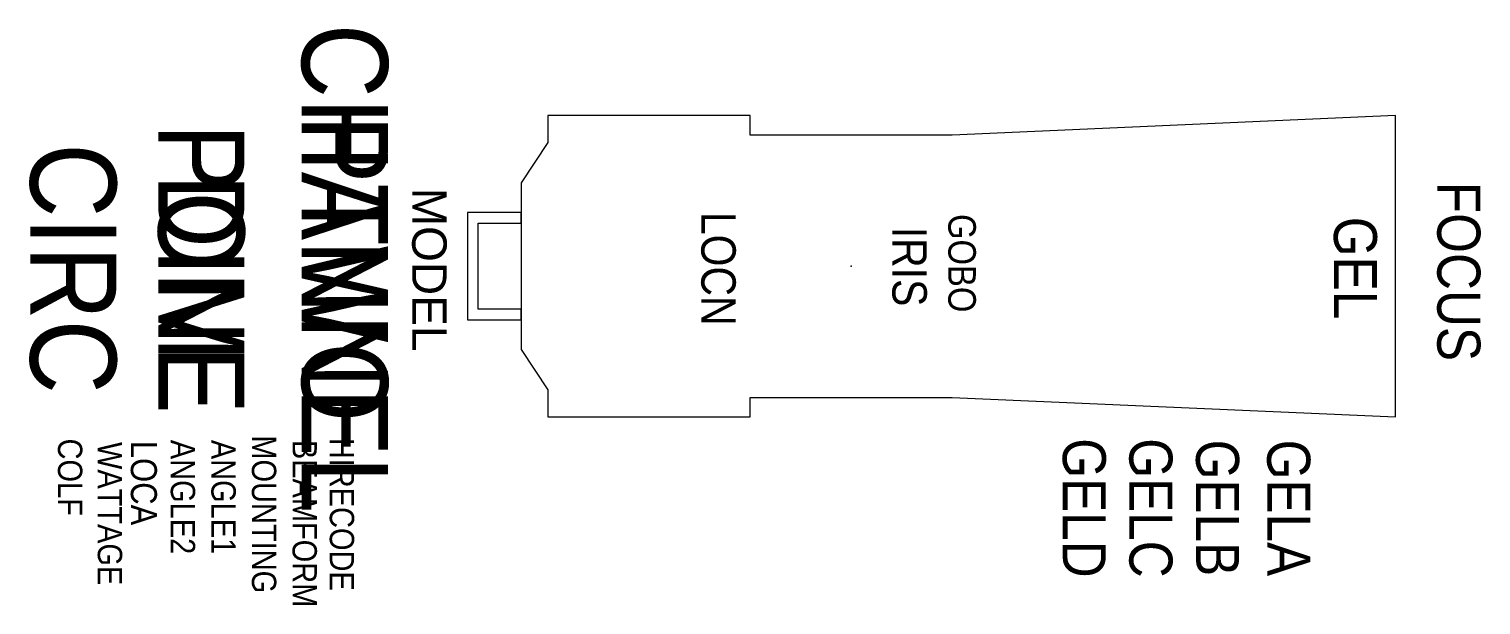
# Model space of a CAD drawing. Extents: x -1131 to 556, y 126 to 795.
import ezdxf
from ezdxf.enums import TextEntityAlignment as Align

# ---------------------------------------------------------------- set-up
doc = ezdxf.new("R2010")
doc.units = 0
doc.header["$MEASUREMENT"] = 0
for name, color, linetype in [('CHANNEL', 3, 'CONTINUOUS'), ('CIRC', 6, 'CONTINUOUS'), ('DIMMER', 4, 'CONTINUOUS'), ('FOCUS', 2, 'CONTINUOUS'), ('GEL', 1, 'CONTINUOUS'), ('LANTERNS', 4, 'CONTINUOUS'), ('LOCATION', 7, 'CONTINUOUS'), ('MODEL', 6, 'CONTINUOUS'), ('PATCH', 5, 'CONTINUOUS'), ('PATCH2', 5, 'CONTINUOUS')]:
    doc.layers.add(name, color=color, linetype=linetype)

msp = doc.modelspace()

# ---------------------------------------------------------------- linework, layer by layer
at = {"layer": 'LANTERNS', "color": 0}
for points in [[(456.8, 694.5), (-58.5, 671.9), (-293.3, 671.9), (-293.3, 694.5), (-528.2, 694.5), (-528.2, 663.3), (-559.4, 616.4), (-559.4, 422.6), (-528.2, 375.8), (-528.2, 344.5), (-293.3, 344.5), (-293.3, 367.1), (-58.5, 367.1), (456.8, 344.5)], [(-559.4, 582), (-621.9, 582), (-621.9, 457), (-559.4, 457), (-559.4, 469.5), (-609.4, 469.5), (-609.4, 569.5), (-559.4, 569.5)]]:
    msp.add_lwpolyline(points, close=True, dxfattribs=at)
msp.add_point((-175.9, 519.5), dxfattribs=at)
msp.add_point((-175.9, 519.5), dxfattribs=at)
msp.add_point((-175.9, 519.5), dxfattribs=at)

# ---------------------------------------------------------------- texts
at = {"layer": 'CHANNEL', "width": 0.89}
msp.add_attdef('CHANNEL', text='', height=100, rotation=270, dxfattribs=at).set_placement((-814.3, 516.8), align=Align.CENTER)
at = {"layer": 'CIRC', "width": 0.89}
msp.add_attdef('CIRC', text='', height=100, rotation=270, dxfattribs=at).set_placement((-1129.9, 516.8), align=Align.CENTER)
at = {"layer": 'DIMMER', "width": 0.89}
msp.add_attdef('DIM', text='', height=100, rotation=270, dxfattribs=at).set_placement((-981, 517.7), align=Align.CENTER)
at = {"layer": 'FOCUS', "color": 30, "width": 0.89}
msp.add_attdef('FOCUS', text='', height=50, rotation=270, dxfattribs=at).set_placement((505.4, 513.4), align=Align.CENTER)
at = {"layer": 'GEL', "width": 0.89}
for tag, text, height, p in [('GOBO', '', 32, (-62.9, 523)), ('GEL', 'OW', 50, (385.2, 517.4)), ('GELD', '', 50, (70.1, 238.6)), ('GELC', '', 50, (147.5, 238.6)), ('GELB', '', 50, (225, 238.6)), ('GELA', '', 50, (307.7, 238.6))]:
    msp.add_attdef(tag, text=text, height=height, rotation=270, dxfattribs=at).set_placement(p, align=Align.CENTER)
at = {"layer": 'LANTERNS', "color": 30, "width": 0.89}
msp.add_attdef('IRIS', text='', height=40, rotation=270, dxfattribs=at).set_placement((-107.9, 519.1), align=Align.MIDDLE)
at = {"layer": 'LANTERNS', "color": 0, "width": 0.89, "flags": 1}
for tag, p, s, height in [('COLF', (-1097.7, 319.2), 'N', 28.3), ('WATTAGE', (-1051.4, 315.2), '2000', 28.3), ('LOCA', (-1013, 316.6), '', 30.3), ('ANGLE2', (-966.6, 317.7), '180', 28.3), ('ANGLE1', (-919.4, 317.7), '0', 28.3), ('MOUNTING', (-872.3, 322.9), 'STANDARD HOOK CLAMP', 28.305), ('BEAMFORM', (-825.1, 317.7), 'C', 28.3), ('HIRECODE', (-781.8, 320.1), '', 28.3)]:
    msp.add_attdef(tag, p, s, height=height, rotation=270, dxfattribs=at)
at = {"layer": 'LOCATION', "width": 0.89}
msp.add_attdef('LOCN', text='', height=40, rotation=270, dxfattribs=at).set_placement((-350, 516.6), align=Align.CENTER)
at = {"layer": 'MODEL'}
msp.add_attdef('MODEL', text='F/S 2k med', height=40, rotation=270, dxfattribs=at).set_placement((-686, 515.6), align=Align.CENTER)
at = {"layer": 'PATCH', "width": 0.89}
msp.add_attdef('PONE', text='', height=100, rotation=270, dxfattribs=at).set_placement((-981, 516.8), align=Align.CENTER)
at = {"layer": 'PATCH2', "width": 0.89}
msp.add_attdef('PTWO', text='', height=100, rotation=270, dxfattribs=at).set_placement((-814.3, 516.8), align=Align.CENTER)

doc.saveas('drawing.dxf')
